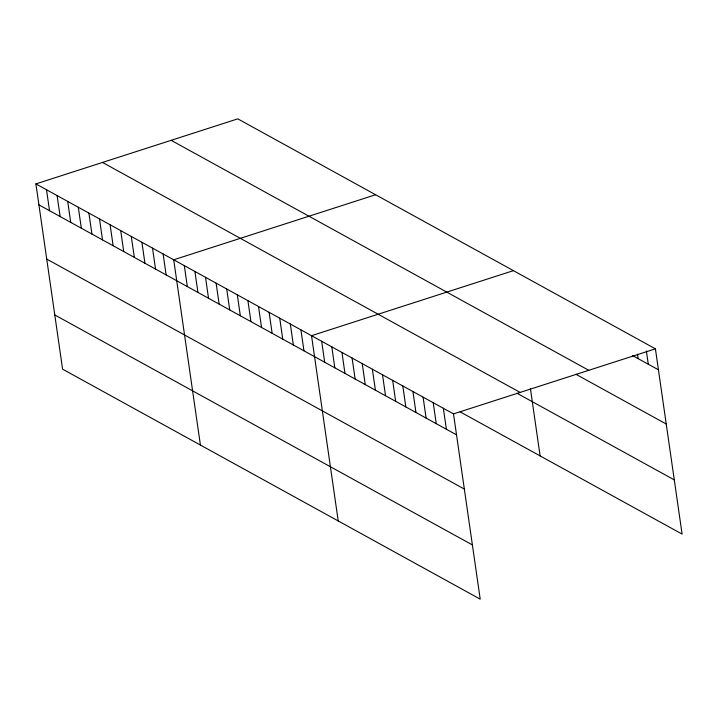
<?xml version="1.0" encoding="UTF-8"?>
<svg xmlns="http://www.w3.org/2000/svg" width="718" height="718" viewBox="0 0 718 718"><rect width="100%" height="100%" fill="white"/><g stroke="black" fill="none" stroke-linecap="round" stroke-linejoin="round"><path stroke-width="1.08" d="M35.9 183.898L453.507 413.891L480.207 599.144L62.592 369.16L35.9 183.898L237.793 118.856L655.408 348.84L682.1 534.102L460.121 411.854M375.604 194.749L173.711 259.799L200.412 445.052M513.415 270.65L311.522 335.692L338.223 520.945M453.507 413.891L655.408 348.84M632.612 355.581L658.424 369.797M171.171 140.324L588.778 370.308M575.881 374.257L666.241 424.024M102.521 162.439L520.137 392.423M516.879 393.195L674.283 479.884M38.916 204.854L456.531 434.848M46.733 259.072L464.34 489.066M54.783 314.942L472.39 544.926M646.371 350.976L648.282 364.214M637.503 354.216L638.14 358.632M530.405 388.546L540.115 455.903M443.365 408.3L446.39 429.256M433.223 402.717L436.248 423.674M423.081 397.135L426.106 418.091M412.94 391.543L415.964 412.5M402.798 385.961L405.823 406.918M392.656 380.378L395.681 401.335M382.514 374.787L385.539 395.744M372.373 369.205L375.397 390.161M362.231 363.622L365.256 384.579M352.089 358.031L355.114 378.987M341.947 352.448L344.972 373.405M331.806 346.866L334.83 367.822M321.664 341.274L324.689 362.231M300.923 329.849L303.938 350.815M290.323 324.015L293.339 344.972M279.724 318.173L282.739 339.138M269.115 312.339L272.14 333.296M258.516 306.496L261.54 327.462M247.916 300.662L250.941 321.619M237.317 294.829L240.333 315.785M226.717 288.986L229.733 309.943M216.118 283.152L219.134 304.109M205.519 277.31L208.534 298.266M194.91 271.476L197.935 292.432M184.311 265.633L187.335 286.59M163.112 253.957L166.127 274.913M152.512 248.123L155.528 269.079M141.913 242.28L144.928 263.237M131.304 236.446L134.329 257.403M120.705 230.604L123.729 251.56M110.105 224.77L113.13 245.727M99.506 218.927L102.521 239.884M88.906 213.093L91.922 234.05M78.307 207.251L81.322 228.207M67.698 201.417L70.723 222.374M57.099 195.574L60.124 216.531M46.499 189.74L49.524 210.697"/></g></svg>
